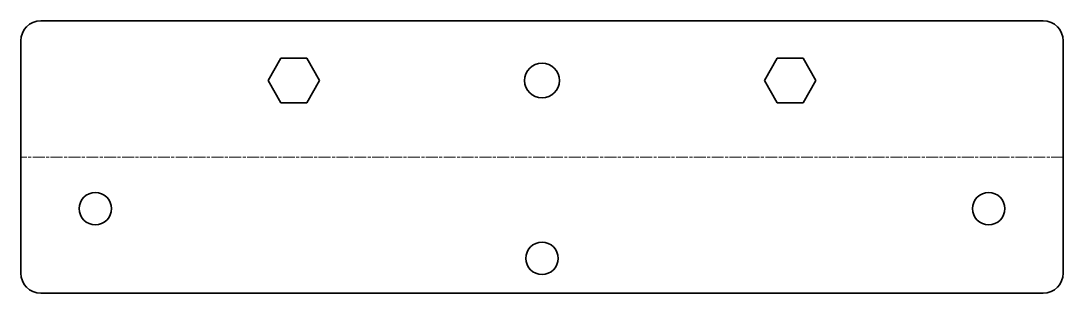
# Model space of a CAD drawing. Header units: inches. Extents: x 0 to 210, y 0 to 55.
import ezdxf

# ---------------------------------------------------------------- set-up
doc = ezdxf.new("R2010")
doc.units = ezdxf.units.IN
doc.header["$MEASUREMENT"] = 0
doc.linetypes.add('Chain', pattern=[13.68, 9.12, -1.14, 2.28, -1.14])
doc.layers.add('SIMUMAK Bend Centerline (ISO)', color=7, linetype='Chain', lineweight=9)
doc.layers.add('SIMUMAK Visible (ISO)', color=7, linetype='Continuous', lineweight=35)

# ---------------------------------------------------------------- blocks, each defined once
blk = doc.blocks.new('GLD-05-LITVC01_Sheet_GLD-05-LITVC01 (desplegada)')
at = {"layer": 'SIMUMAK Bend Centerline (ISO)', "ltscale": 0.263158}
blk.add_line((105, 0), (-105, 0), dxfattribs=at)
at = {"layer": 'SIMUMAK Visible (ISO)'}
for p, q in [((101, 27.39), (-101, 27.39)), ((-105, -23.39), (-105, 23.39)), ((105, -23.39), (105, 23.39)), ((-55.2, 15.39), (-52.6, 19.89)), ((-52.6, 19.89), (-47.4, 19.89)), ((-47.4, 19.89), (-44.8, 15.39)), ((44.8, 15.39), (47.4, 19.89)), ((47.4, 19.89), (52.6, 19.89)), ((52.6, 19.89), (55.2, 15.39)), ((-52.6, 10.89), (-55.2, 15.39)), ((-44.8, 15.39), (-47.4, 10.89)), ((47.4, 10.89), (44.8, 15.39)), ((55.2, 15.39), (52.6, 10.89)), ((-47.4, 10.89), (-52.6, 10.89)), ((52.6, 10.89), (47.4, 10.89)), ((101, -27.39), (-101, -27.39))]:
    blk.add_line(p, q, dxfattribs=at)
for centre, radius in [((0, 15.39), 3.5), ((-90, -10.39), 3.25), ((90, -10.39), 3.25), ((0, -20.39), 3.25)]:
    blk.add_circle(centre, radius, dxfattribs=at)
at = {"layer": 'SIMUMAK Visible (ISO)', "extrusion": (0, 0, -1)}
for centre, start, end in [((101, 23.39), 0, 90), ((-101, 23.39), 90, 180), ((101, -23.39), 270, 360), ((-101, -23.39), 180, 270)]:
    blk.add_arc(centre, 4, start, end, dxfattribs=at)

msp = doc.modelspace()

# ---------------------------------------------------------------- block references
msp.add_blockref('GLD-05-LITVC01_Sheet_GLD-05-LITVC01 (desplegada)', (105, 27.39))

doc.saveas('drawing.dxf')
